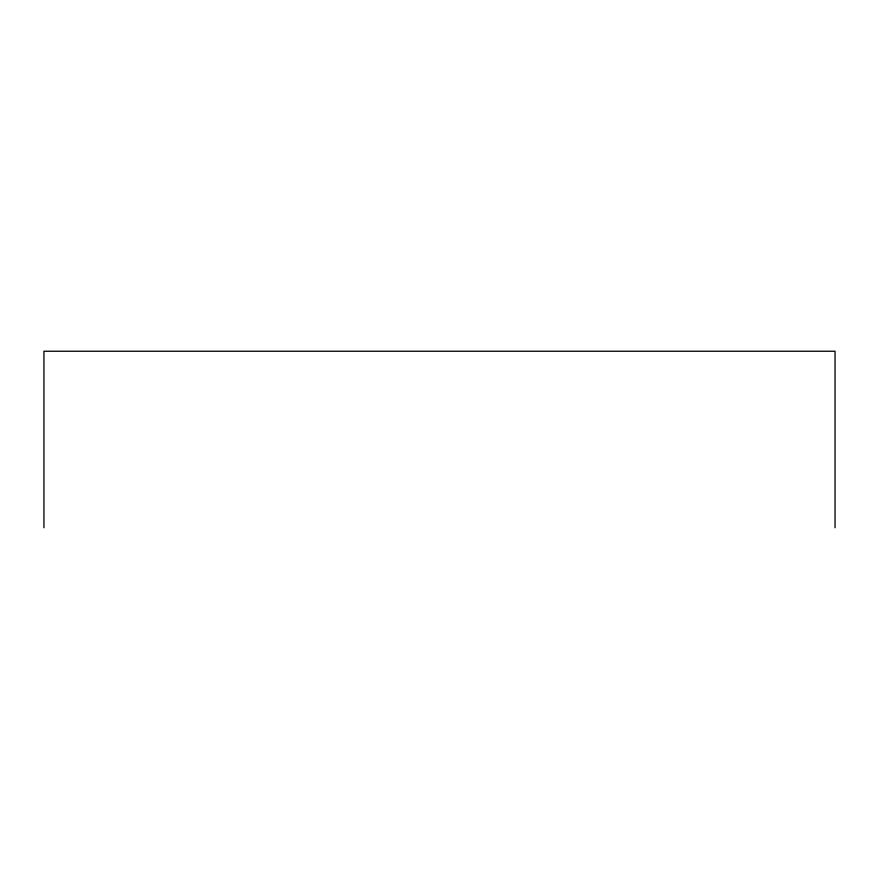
<?xml version="1.0" encoding="UTF-8"?>
<svg xmlns="http://www.w3.org/2000/svg" width="879" height="879" viewBox="0 0 879 879"><rect width="100%" height="100%" fill="white"/><g stroke="black" fill="none" stroke-linecap="round" stroke-linejoin="round"><path stroke-width="1.32" d="M835.05 527.763L835.05 351.237L43.95 351.237L43.95 527.763"/></g></svg>
